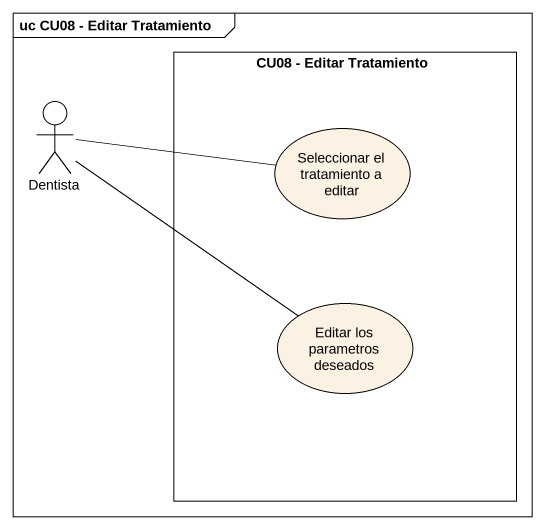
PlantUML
@startuml
mainframe uc CU08 - Editar Tratamiento
rectangle "CU08 - Editar Tratamiento" as CU08_Editar_Tratamiento {
  usecase "Seleccionar el tratamiento a editar" as Seleccionar_el_tratamiento
  usecase "Editar los parametros deseados" as Editar_los_parametros
}
actor Dentista
Dentista -right- Seleccionar_el_tratamiento
Dentista -- Editar_los_parametros
@enduml
